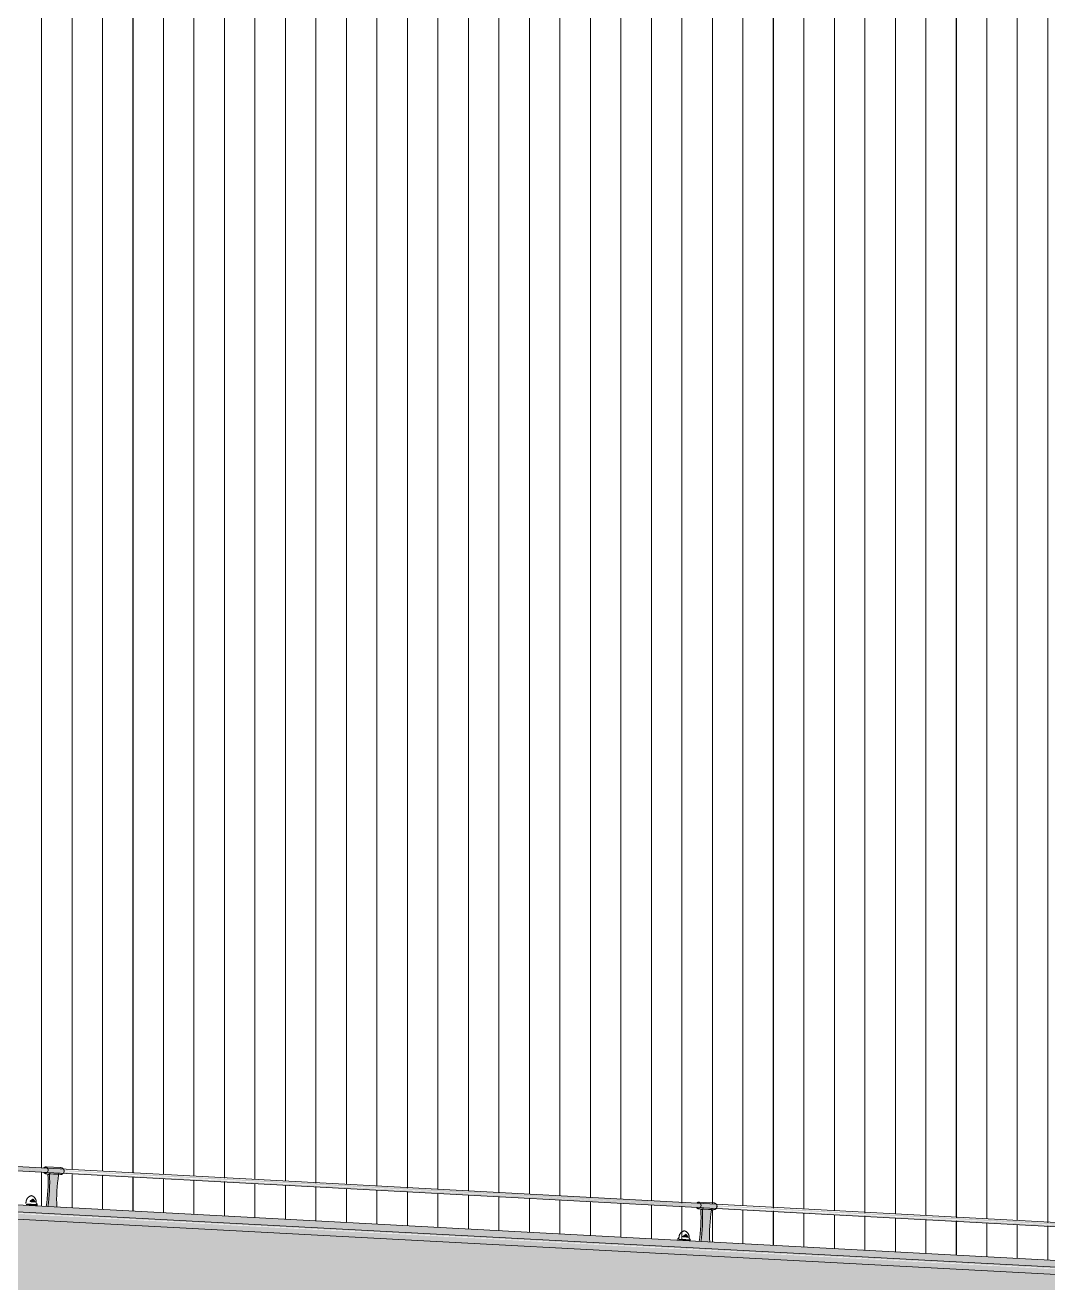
# Model space of a CAD drawing. Header units: millimetres. Extents: x -4612930 to -4329258, y -1064 to 30311.
# Drawn here: x -4528372 to -4526431, y 10898 to 13286 of the extents above; entities that cross this region are included whole.
import ezdxf

# ---------------------------------------------------------------- set-up
doc = ezdxf.new("R2010")
doc.units = ezdxf.units.MM
for name, color, linetype, lineweight in [('A-GENM', 13, 'Continuous', 5), ('A-WALL', 113, 'Continuous', 5), ('A-WALL-PATT', 111, 'Continuous', 5), ('Q-SPCQ', 91, 'Continuous', 5)]:
    doc.layers.add(name, color=color, linetype=linetype, lineweight=lineweight)

# ---------------------------------------------------------------- blocks, each defined once
blk = doc.blocks.new('Static Line_Sayfa_Metal Deck_Pan Mount - Up to 15 _ pitch - Max 2 Users-1848369-SOUTH WEST')
at = {"layer": 'Q-SPCQ'}
h = blk.add_hatch(color=256, dxfattribs=at)
h.paths.add_polyline_path([(-4517174.3, 10506.2), (-4517172.9, 10509.5), (-4517173, 10510.1), (-4518385, 10573.4), (-4518385.1, 10571.5), (-4517178.7, 10506.4)])
h.paths.add_polyline_path([(-4518413.7, 10573), (-4518412.2, 10575.9), (-4518412.3, 10577), (-4519624.4, 10640.2), (-4519624.4, 10638.3), (-4518418, 10573.3)])
h.paths.add_polyline_path([(-4519653, 10639.9), (-4519651.6, 10642.8), (-4519651.7, 10643.8), (-4520863.7, 10706.9), (-4520863.8, 10705.2), (-4519657.3, 10640.1)])
h.paths.add_polyline_path([(-4520892.3, 10706.7), (-4520890.9, 10709.6), (-4520891, 10710.6), (-4522103.1, 10773.7), (-4522103.1, 10772), (-4520896.7, 10706.9)])
h.paths.add_polyline_path([(-4522131.7, 10773.5), (-4522130.2, 10776.4), (-4522130.4, 10777.5), (-4523342.4, 10840.8), (-4523342.5, 10838.8), (-4522136, 10773.8)])
h.paths.add_polyline_path([(-4523371, 10840.4), (-4523369.6, 10843.3), (-4523369.7, 10844.3), (-4524581.7, 10907.7), (-4524581.8, 10905.7), (-4523375.4, 10840.6)])
h.paths.add_polyline_path([(-4524610.3, 10907.2), (-4524608.9, 10910.6), (-4524609, 10911.1), (-4525821.1, 10974.5), (-4525821.1, 10972.5), (-4524614.1, 10907.4)])
h.paths.add_polyline_path([(-4525849.7, 10974), (-4525848.2, 10977.3), (-4525848.4, 10978), (-4527060.4, 11041.3), (-4527060.5, 11039.3), (-4525854, 10974.3)])
h.paths.add_polyline_path([(-4527089, 11040.9), (-4527087.6, 11044.1), (-4527088.2, 11044.8), (-4528299.7, 11108.2), (-4528299.8, 11106.2), (-4527093.4, 11041.1)])
h.paths.add_polyline_path([(-4528328.4, 11107.7), (-4528326.9, 11110.8), (-4528327, 11111.7), (-4529539.1, 11175), (-4529539.1, 11173), (-4528332.7, 11107.9)])
h.paths.add_polyline_path([(-4529567.7, 11174.5), (-4529566.3, 11177.5), (-4529566.4, 11178.5), (-4530778.4, 11241.9), (-4530778.2, 11239.8), (-4529572, 11174.8)])
h = blk.add_hatch(color=256, dxfattribs=at)
h.paths.add_polyline_path([(-4517172.8, 10510.1), (-4517173.9, 10514.2), (-4518384.8, 10577.5), (-4518384.8, 10575.5), (-4517173, 10510.1)])
h.paths.add_polyline_path([(-4518412.2, 10576.9), (-4518413.2, 10581), (-4519624.2, 10644.3), (-4519624.1, 10642.3), (-4518412.3, 10577)])
h.paths.add_polyline_path([(-4519651.5, 10643.8), (-4519652.6, 10647.8), (-4520863.5, 10711.1), (-4520863.4, 10709.1), (-4519651.7, 10643.8)])
h.paths.add_polyline_path([(-4520890.8, 10710.6), (-4520891.9, 10714.7), (-4522102.8, 10778), (-4522102.8, 10776), (-4520891, 10710.6)])
h.paths.add_polyline_path([(-4522130.2, 10777.5), (-4522131.2, 10781.5), (-4523342.2, 10844.8), (-4523342.1, 10842.8), (-4522130.4, 10777.5)])
h.paths.add_polyline_path([(-4523369.5, 10844.3), (-4523370.6, 10848.4), (-4524581.5, 10911.7), (-4524581.5, 10909.7), (-4523369.7, 10844.3)])
h.paths.add_polyline_path([(-4524608.9, 10911.1), (-4524609.9, 10915.2), (-4525820.9, 10978.5), (-4525820.8, 10976.5), (-4524609, 10911.1)])
h.paths.add_polyline_path([(-4525848.2, 10978), (-4525849.2, 10982), (-4527060.2, 11045.1), (-4527060.1, 11043.3), (-4525848.4, 10978)])
h.paths.add_polyline_path([(-4527087.5, 11044.8), (-4527088.6, 11048.9), (-4528299.5, 11112), (-4528299.5, 11110.2), (-4527087.7, 11044.8)])
h.paths.add_polyline_path([(-4528326.9, 11111.6), (-4528327.9, 11115.7), (-4529538.9, 11178.9), (-4529538.8, 11177), (-4528327, 11111.7)])
h.paths.add_polyline_path([(-4529566.2, 11178.5), (-4529567.3, 11182.5), (-4530778.2, 11245.7), (-4530778.1, 11243.8), (-4529566.4, 11178.5)])
h = blk.add_hatch(color=256, dxfattribs=at)
h.paths.add_polyline_path([(-4528330.5, 11106.6), (-4528332.7, 11107.9), (-4528332.7, 11106.7)])
h.paths.add_polyline_path([(-4528327.9, 11115.7), (-4528333.5, 11117.2), (-4528332, 11115.9)])
for points in [[(-4528305.5, 11104), (-4528299.7, 11109.3), (-4528301.7, 11114.9), (-4528304.8, 11117), (-4528332, 11118.4), (-4528326.8, 11112.5), (-4528328.4, 11107.7), (-4528329.4, 11105.3), (-4528307.8, 11104.1)], [(-4528329.4, 11042.9), (-4528326.2, 11077.7), (-4528327, 11104.1), (-4528329.2, 11104), (-4528329.6, 11068.6), (-4528329.6, 11042.9)], [(-4528312.5, 11042), (-4528311, 11088.2), (-4528309, 11104.3), (-4528326.2, 11104.3), (-4528327.6, 11057.2), (-4528329.3, 11042.9), (-4528326.9, 11042.8)], [(-4528309, 11104.3), (-4528311, 11105.5), (-4528311, 11104.4)], [(-4528351.5, 11050.9), (-4528355.2, 11056.6), (-4528357.7, 11058.3), (-4528362.8, 11054.9), (-4528364.1, 11053.4), (-4528362.9, 11051.5), (-4528352.6, 11051)], [(-4528349.9, 11044), (-4528350.1, 11047.7), (-4528371, 11048.8), (-4528371, 11045.2), (-4528350.1, 11044)], [(-4527066.1, 11037.1), (-4527060.3, 11042.6), (-4527062.3, 11048.1), (-4527065.4, 11050.1), (-4527092.7, 11051.6), (-4527087.5, 11045.6), (-4527089, 11040.9), (-4527090.3, 11038.4), (-4527068.4, 11037.3)], [(-4527090, 10976.8), (-4527086.9, 11010.9), (-4527088.2, 11037.3), (-4527089.8, 11037.1), (-4527090.3, 11001.8), (-4527090.3, 10976.8)], [(-4527073.1, 10975.9), (-4527071.7, 11021.3), (-4527069.7, 11037.5), (-4527086.8, 11037.5), (-4527088.2, 10990.3), (-4527088.2, 10976.7), (-4527086.9, 10976.6)], [(-4527069.7, 11037.5), (-4527071.7, 11038.7), (-4527071.7, 11037.6)], [(-4527112.2, 10984.1), (-4527115.9, 10989.8), (-4527118.4, 10991.5), (-4527123.4, 10988.1), (-4527125.8, 10986), (-4527123.6, 10984.7), (-4527113.3, 10984.1)], [(-4527110.5, 10977.9), (-4527110.7, 10980.8), (-4527131.7, 10981.9), (-4527131.7, 10979), (-4527110.7, 10977.9)]]:
    blk.add_hatch(color=256, dxfattribs=at).paths.add_polyline_path(points)
h = blk.add_hatch(color=256, dxfattribs=at)
h.paths.add_polyline_path([(-4527091.1, 11039.8), (-4527093.4, 11041.1), (-4527093.4, 11039.9)])
h.paths.add_polyline_path([(-4527088.6, 11048.9), (-4527094.2, 11050.4), (-4527092.7, 11049.1)])
for p, q in [((-4517164.3, 10513.6), (-4530797.4, 11248.9)), ((-4530797.8, 11240.9), (-4517164.7, 10505.7)), ((-4528332.7, 11105.4), (-4528305.5, 11104)), ((-4528304.8, 11117), (-4528332, 11118.4)), ((-4528329.1, 11105.4), (-4528329.2, 11104.2)), ((-4528329.2, 11104.2), (-4528326.3, 11104.1)), ((-4528326.3, 11104.1), (-4528326.2, 11105.3)), ((-4528326.2, 11105.3), (-4528324.9, 11107.3)), ((-4528309, 11104.3), (-4528326.2, 11105.3)), ((-4528309, 11104.3), (-4528309.1, 11103.2)), ((-4528307.8, 11106.3), (-4528309, 11104.3)), ((-4528371.2, 11050.2), (-4528372.4, 11049.6)), ((-4528370.7, 11051.9), (-4528370.7, 11050.9)), ((-4528351.4, 11049.9), (-4528351.3, 11050.9)), ((-4528349.8, 11048.4), (-4528351, 11049.1)), ((-4528349.6, 11044), (-4528349.4, 11047.6)), ((-4527093.4, 11038.6), (-4527066.1, 11037.1)), ((-4527065.4, 11050.1), (-4527092.7, 11051.6)), ((-4527089.8, 11038.6), (-4527089.8, 11037.4)), ((-4527089.8, 11037.4), (-4527086.9, 11037.3)), ((-4527086.9, 11038.4), (-4527085.6, 11040.4)), ((-4527086.9, 11037.3), (-4527086.9, 11038.4)), ((-4527069.7, 11037.5), (-4527086.9, 11038.4)), ((-4527068.4, 11039.5), (-4527069.7, 11037.5)), ((-4527069.7, 11037.5), (-4527069.7, 11036.3)), ((-4527131.3, 10985.1), (-4527131.4, 10984.1)), ((-4527112, 10983), (-4527112, 10984.1)), ((-4527133.6, 10982), (-4527133.7, 10979.1)), ((-4527131.8, 10983.4), (-4527133.1, 10982.7)), ((-4527110.5, 10981.5), (-4527111.6, 10982.3)), ((-4527110.2, 10977.9), (-4527110.1, 10980.8))]:
    blk.add_line(p, q, dxfattribs=at)
at = {"layer": 'Q-SPCQ', "flags": 128}
for points in [[(-4528337.3, 11107.7), (-4528337.1, 11107.5), (-4528336.9, 11107.3), (-4528336.8, 11107.1), (-4528336.5, 11106.9), (-4528336.3, 11106.8), (-4528336.1, 11106.6), (-4528335.9, 11106.5), (-4528335.7, 11106.3), (-4528335.4, 11106.2), (-4528335.2, 11106.1), (-4528334.9, 11106), (-4528334.7, 11105.9), (-4528334.4, 11105.8), (-4528334.2, 11105.7), (-4528333.9, 11105.6), (-4528333.7, 11105.6), (-4528333.4, 11105.5), (-4528333.1, 11105.5), (-4528332.8, 11105.5), (-4528332.7, 11105.4)], [(-4528332, 11118.4), (-4528332.3, 11118.4), (-4528332.6, 11118.4), (-4528332.8, 11118.4), (-4528333.1, 11118.4), (-4528333.4, 11118.4), (-4528333.6, 11118.3), (-4528333.9, 11118.3), (-4528334.2, 11118.2), (-4528334.4, 11118.1), (-4528334.7, 11118), (-4528334.9, 11117.9), (-4528335.2, 11117.8), (-4528335.4, 11117.7), (-4528335.7, 11117.6), (-4528335.9, 11117.4), (-4528336.1, 11117.3), (-4528336.3, 11117.1), (-4528336.5, 11117), (-4528336.7, 11116.8), (-4528336.9, 11116.6)], [(-4528305.5, 11104), (-4528305.2, 11104), (-4528304.9, 11104), (-4528304.6, 11104), (-4528304.4, 11104), (-4528304.1, 11104), (-4528303.8, 11104.1), (-4528303.6, 11104.1), (-4528303.3, 11104.2), (-4528303, 11104.3), (-4528302.8, 11104.4), (-4528302.5, 11104.5), (-4528302.3, 11104.6), (-4528302.1, 11104.7), (-4528301.8, 11104.8), (-4528301.6, 11105), (-4528301.4, 11105.1), (-4528301.2, 11105.3), (-4528301, 11105.4), (-4528300.7, 11105.6), (-4528300.6, 11105.8), (-4528300.4, 11106), (-4528300.2, 11106.1), (-4528300, 11106.3), (-4528299.9, 11106.5), (-4528299.7, 11106.8), (-4528299.6, 11107), (-4528299.4, 11107.2), (-4528299.3, 11107.4), (-4528299.2, 11107.6), (-4528299.1, 11107.9), (-4528299, 11108.1), (-4528298.9, 11108.3), (-4528298.8, 11108.6), (-4528298.8, 11108.8), (-4528298.7, 11109.1), (-4528298.6, 11109.3), (-4528298.6, 11109.6), (-4528298.6, 11109.8), (-4528298.6, 11110.1), (-4528298.5, 11110.3), (-4528298.5, 11110.6), (-4528298.5, 11110.8), (-4528298.6, 11111.1), (-4528298.6, 11111.3), (-4528298.6, 11111.6), (-4528298.7, 11111.8), (-4528298.7, 11112), (-4528298.8, 11112.3), (-4528298.9, 11112.5), (-4528299, 11112.8), (-4528299.1, 11113), (-4528299.2, 11113.2), (-4528299.3, 11113.5), (-4528299.4, 11113.7), (-4528299.5, 11113.9), (-4528299.7, 11114.1), (-4528299.8, 11114.3), (-4528300, 11114.5), (-4528300.2, 11114.7), (-4528300.3, 11114.9), (-4528300.5, 11115.1), (-4528300.7, 11115.3), (-4528300.9, 11115.5), (-4528301.1, 11115.6), (-4528301.4, 11115.8), (-4528301.6, 11115.9), (-4528301.8, 11116.1), (-4528302, 11116.2), (-4528302.3, 11116.3), (-4528302.5, 11116.4), (-4528302.8, 11116.5), (-4528303, 11116.6), (-4528303.3, 11116.7), (-4528303.6, 11116.8), (-4528303.8, 11116.8), (-4528304.1, 11116.9), (-4528304.4, 11116.9), (-4528304.6, 11116.9), (-4528304.8, 11117)], [(-4528370.7, 11051.9), (-4528370.6, 11052.4), (-4528370.6, 11052.9), (-4528370.5, 11053.4), (-4528370.4, 11053.9), (-4528370.3, 11054.4), (-4528370.2, 11054.9), (-4528370, 11055.4), (-4528369.8, 11055.9), (-4528369.6, 11056.4), (-4528369.4, 11056.8), (-4528369.2, 11057.3), (-4528368.9, 11057.7), (-4528368.7, 11058.2), (-4528368.4, 11058.6), (-4528368.1, 11059), (-4528367.7, 11059.4), (-4528367.4, 11059.8), (-4528367.1, 11060.2), (-4528366.7, 11060.5), (-4528366.3, 11060.9), (-4528365.9, 11061.2), (-4528365.5, 11061.5), (-4528365.1, 11061.8), (-4528364.7, 11062.1), (-4528364.2, 11062.4), (-4528363.8, 11062.6), (-4528363.3, 11062.8), (-4528362.9, 11063), (-4528362.4, 11063.2), (-4528361.9, 11063.4), (-4528361.4, 11063.5), (-4528360.9, 11063.7), (-4528360.4, 11063.8), (-4528360.3, 11063.8)], [(-4528360.3, 11063.8), (-4528359.9, 11063.6), (-4528359.4, 11063.5), (-4528358.9, 11063.3), (-4528358.4, 11063.1), (-4528358, 11062.8), (-4528357.5, 11062.6), (-4528357.1, 11062.3), (-4528356.7, 11062), (-4528356.3, 11061.7), (-4528355.9, 11061.4), (-4528355.5, 11061), (-4528355.1, 11060.7), (-4528354.8, 11060.3), (-4528354.4, 11060), (-4528354.1, 11059.6), (-4528353.8, 11059.2), (-4528353.5, 11058.7), (-4528353.2, 11058.3), (-4528352.9, 11057.9), (-4528352.7, 11057.4), (-4528352.5, 11057), (-4528352.3, 11056.5), (-4528352.1, 11056), (-4528351.9, 11055.5), (-4528351.8, 11055), (-4528351.6, 11054.5), (-4528351.5, 11054), (-4528351.4, 11053.5), (-4528351.4, 11053), (-4528351.3, 11052.5), (-4528351.3, 11052), (-4528351.3, 11051.5), (-4528351.3, 11051), (-4528351.3, 11050.9)], [(-4528371.2, 11050.2), (-4528371.2, 11050.2), (-4528371.1, 11050.2), (-4528371.1, 11050.2), (-4528371.1, 11050.3), (-4528371, 11050.3), (-4528371, 11050.3), (-4528371, 11050.3), (-4528371, 11050.4), (-4528370.9, 11050.4), (-4528370.9, 11050.4), (-4528370.9, 11050.4), (-4528370.9, 11050.5), (-4528370.9, 11050.5), (-4528370.8, 11050.5), (-4528370.8, 11050.5), (-4528370.8, 11050.6), (-4528370.8, 11050.6), (-4528370.8, 11050.6), (-4528370.8, 11050.7), (-4528370.8, 11050.7), (-4528370.8, 11050.7), (-4528370.7, 11050.8), (-4528370.7, 11050.8), (-4528370.7, 11050.8), (-4528370.7, 11050.9), (-4528370.7, 11050.9)], [(-4528351.4, 11049.9), (-4528351.4, 11049.8), (-4528351.4, 11049.8), (-4528351.4, 11049.8), (-4528351.4, 11049.7), (-4528351.3, 11049.7), (-4528351.3, 11049.7), (-4528351.3, 11049.6), (-4528351.3, 11049.6), (-4528351.3, 11049.6), (-4528351.3, 11049.6), (-4528351.3, 11049.5), (-4528351.3, 11049.5), (-4528351.3, 11049.5), (-4528351.3, 11049.4), (-4528351.2, 11049.4), (-4528351.2, 11049.4), (-4528351.2, 11049.3), (-4528351.2, 11049.3), (-4528351.2, 11049.3), (-4528351.1, 11049.3), (-4528351.1, 11049.2), (-4528351.1, 11049.2), (-4528351.1, 11049.2), (-4528351, 11049.2), (-4528351, 11049.2), (-4528351, 11049.1)], [(-4528349.8, 11048.4), (-4528349.8, 11048.4), (-4528349.7, 11048.3), (-4528349.7, 11048.3), (-4528349.7, 11048.3), (-4528349.7, 11048.3), (-4528349.6, 11048.2), (-4528349.6, 11048.2), (-4528349.6, 11048.2), (-4528349.6, 11048.2), (-4528349.6, 11048.1), (-4528349.5, 11048.1), (-4528349.5, 11048.1), (-4528349.5, 11048.1), (-4528349.5, 11048), (-4528349.5, 11048), (-4528349.5, 11048), (-4528349.5, 11047.9), (-4528349.5, 11047.9), (-4528349.4, 11047.9), (-4528349.4, 11047.8), (-4528349.4, 11047.8), (-4528349.4, 11047.8), (-4528349.4, 11047.7), (-4528349.4, 11047.7), (-4528349.4, 11047.7), (-4528349.4, 11047.6)], [(-4527098, 11040.8), (-4527097.8, 11040.6), (-4527097.6, 11040.4), (-4527097.4, 11040.3), (-4527097.2, 11040.1), (-4527097, 11039.9), (-4527096.8, 11039.8), (-4527096.6, 11039.6), (-4527096.3, 11039.5), (-4527096.1, 11039.4), (-4527095.9, 11039.2), (-4527095.6, 11039.1), (-4527095.4, 11039), (-4527095.1, 11038.9), (-4527094.8, 11038.9), (-4527094.6, 11038.8), (-4527094.3, 11038.7), (-4527094, 11038.7), (-4527093.8, 11038.6), (-4527093.5, 11038.6), (-4527093.4, 11038.6)], [(-4527092.7, 11051.6), (-4527093, 11051.6), (-4527093.2, 11051.6), (-4527093.5, 11051.6), (-4527093.8, 11051.6), (-4527094, 11051.5), (-4527094.3, 11051.5), (-4527094.6, 11051.4), (-4527094.8, 11051.3), (-4527095.1, 11051.3), (-4527095.3, 11051.2), (-4527095.6, 11051.1), (-4527095.8, 11051), (-4527096.1, 11050.9), (-4527096.3, 11050.7), (-4527096.5, 11050.6), (-4527096.8, 11050.4), (-4527097, 11050.3), (-4527097.2, 11050.1), (-4527097.4, 11050), (-4527097.6, 11049.8)], [(-4527066.1, 11037.1), (-4527065.9, 11037.1), (-4527065.6, 11037.1), (-4527065.3, 11037.1), (-4527065, 11037.2), (-4527064.8, 11037.2), (-4527064.5, 11037.3), (-4527064.2, 11037.3), (-4527064, 11037.4), (-4527063.7, 11037.5), (-4527063.5, 11037.5), (-4527063.2, 11037.6), (-4527063, 11037.8), (-4527062.7, 11037.9), (-4527062.5, 11038), (-4527062.3, 11038.1), (-4527062, 11038.3), (-4527061.8, 11038.4), (-4527061.6, 11038.6), (-4527061.4, 11038.8), (-4527061.2, 11038.9), (-4527061, 11039.1), (-4527060.9, 11039.3), (-4527060.7, 11039.5), (-4527060.5, 11039.7), (-4527060.4, 11039.9), (-4527060.2, 11040.1), (-4527060.1, 11040.3), (-4527060, 11040.6), (-4527059.9, 11040.8), (-4527059.7, 11041), (-4527059.7, 11041.3), (-4527059.6, 11041.5), (-4527059.5, 11041.7), (-4527059.4, 11042), (-4527059.4, 11042.2), (-4527059.3, 11042.5), (-4527059.3, 11042.7), (-4527059.2, 11043), (-4527059.2, 11043.2), (-4527059.2, 11043.5), (-4527059.2, 11043.7), (-4527059.2, 11044), (-4527059.2, 11044.2), (-4527059.3, 11044.5), (-4527059.3, 11044.7), (-4527059.3, 11045), (-4527059.4, 11045.2), (-4527059.5, 11045.5), (-4527059.5, 11045.7), (-4527059.6, 11045.9), (-4527059.7, 11046.2), (-4527059.8, 11046.4), (-4527060, 11046.6), (-4527060.1, 11046.9), (-4527060.2, 11047.1), (-4527060.4, 11047.3), (-4527060.5, 11047.5), (-4527060.7, 11047.7), (-4527060.8, 11047.9), (-4527061, 11048.1), (-4527061.2, 11048.3), (-4527061.4, 11048.5), (-4527061.6, 11048.6), (-4527061.8, 11048.8), (-4527062, 11049), (-4527062.2, 11049.1), (-4527062.5, 11049.2), (-4527062.7, 11049.4), (-4527062.9, 11049.5), (-4527063.2, 11049.6), (-4527063.4, 11049.7), (-4527063.7, 11049.8), (-4527064, 11049.9), (-4527064.2, 11049.9), (-4527064.5, 11050), (-4527064.8, 11050), (-4527065, 11050.1), (-4527065.3, 11050.1), (-4527065.4, 11050.1)], [(-4527131.8, 10983.4), (-4527131.8, 10983.4), (-4527131.8, 10983.4), (-4527131.8, 10983.4), (-4527131.7, 10983.4), (-4527131.7, 10983.4), (-4527131.7, 10983.5), (-4527131.7, 10983.5), (-4527131.6, 10983.5), (-4527131.6, 10983.5), (-4527131.6, 10983.6), (-4527131.6, 10983.6), (-4527131.5, 10983.6), (-4527131.5, 10983.6), (-4527131.5, 10983.7), (-4527131.5, 10983.7), (-4527131.5, 10983.7), (-4527131.5, 10983.8), (-4527131.5, 10983.8), (-4527131.4, 10983.8), (-4527131.4, 10983.9), (-4527131.4, 10983.9), (-4527131.4, 10983.9), (-4527131.4, 10983.9), (-4527131.4, 10984), (-4527131.4, 10984), (-4527131.4, 10984)], [(-4527131.3, 10985.1), (-4527131.3, 10985.6), (-4527131.2, 10986.1), (-4527131.2, 10986.6), (-4527131.1, 10987.1), (-4527131, 10987.6), (-4527130.8, 10988.1), (-4527130.7, 10988.6), (-4527130.5, 10989.1), (-4527130.3, 10989.5), (-4527130.1, 10990), (-4527129.8, 10990.5), (-4527129.6, 10990.9), (-4527129.3, 10991.3), (-4527129, 10991.8), (-4527128.7, 10992.2), (-4527128.4, 10992.6), (-4527128.1, 10993), (-4527127.7, 10993.3), (-4527127.4, 10993.7), (-4527127, 10994), (-4527126.6, 10994.4), (-4527126.2, 10994.7), (-4527125.8, 10995), (-4527125.3, 10995.3), (-4527124.9, 10995.5), (-4527124.5, 10995.8), (-4527124, 10996), (-4527123.5, 10996.2), (-4527123.1, 10996.4), (-4527122.6, 10996.6), (-4527122.1, 10996.7), (-4527121.6, 10996.8), (-4527121.1, 10997), (-4527121, 10997)], [(-4527121, 10997), (-4527120.5, 10996.8), (-4527120, 10996.6), (-4527119.6, 10996.4), (-4527119.1, 10996.2), (-4527118.6, 10996), (-4527118.2, 10995.7), (-4527117.8, 10995.5), (-4527117.3, 10995.2), (-4527116.9, 10994.9), (-4527116.5, 10994.5), (-4527116.1, 10994.2), (-4527115.8, 10993.9), (-4527115.4, 10993.5), (-4527115.1, 10993.1), (-4527114.7, 10992.7), (-4527114.4, 10992.3), (-4527114.1, 10991.9), (-4527113.9, 10991.5), (-4527113.6, 10991), (-4527113.4, 10990.6), (-4527113.1, 10990.1), (-4527112.9, 10989.6), (-4527112.7, 10989.2), (-4527112.6, 10988.7), (-4527112.4, 10988.2), (-4527112.3, 10987.7), (-4527112.2, 10987.2), (-4527112.1, 10986.7), (-4527112, 10986.2), (-4527112, 10985.7), (-4527112, 10985.2), (-4527111.9, 10984.7), (-4527112, 10984.1), (-4527112, 10984.1)], [(-4527133.6, 10982), (-4527133.6, 10982.1), (-4527133.5, 10982.1), (-4527133.5, 10982.1), (-4527133.5, 10982.2), (-4527133.5, 10982.2), (-4527133.5, 10982.2), (-4527133.5, 10982.3), (-4527133.5, 10982.3), (-4527133.5, 10982.3), (-4527133.5, 10982.3), (-4527133.5, 10982.4), (-4527133.4, 10982.4), (-4527133.4, 10982.4), (-4527133.4, 10982.5), (-4527133.4, 10982.5), (-4527133.4, 10982.5), (-4527133.3, 10982.5), (-4527133.3, 10982.6), (-4527133.3, 10982.6), (-4527133.3, 10982.6), (-4527133.2, 10982.6), (-4527133.2, 10982.6), (-4527133.2, 10982.7), (-4527133.2, 10982.7), (-4527133.1, 10982.7), (-4527133.1, 10982.7)], [(-4527112, 10983), (-4527112, 10983), (-4527112, 10983), (-4527112, 10982.9), (-4527112, 10982.9), (-4527112, 10982.9), (-4527112, 10982.8), (-4527112, 10982.8), (-4527112, 10982.8), (-4527112, 10982.7), (-4527112, 10982.7), (-4527112, 10982.7), (-4527111.9, 10982.7), (-4527111.9, 10982.6), (-4527111.9, 10982.6), (-4527111.9, 10982.6), (-4527111.9, 10982.5), (-4527111.9, 10982.5), (-4527111.8, 10982.5), (-4527111.8, 10982.5), (-4527111.8, 10982.4), (-4527111.8, 10982.4), (-4527111.8, 10982.4), (-4527111.7, 10982.4), (-4527111.7, 10982.3), (-4527111.7, 10982.3), (-4527111.7, 10982.3)], [(-4527110.5, 10981.5), (-4527110.4, 10981.5), (-4527110.4, 10981.5), (-4527110.4, 10981.5), (-4527110.4, 10981.5), (-4527110.3, 10981.4), (-4527110.3, 10981.4), (-4527110.3, 10981.4), (-4527110.3, 10981.4), (-4527110.2, 10981.3), (-4527110.2, 10981.3), (-4527110.2, 10981.3), (-4527110.2, 10981.2), (-4527110.2, 10981.2), (-4527110.2, 10981.2), (-4527110.1, 10981.2), (-4527110.1, 10981.1), (-4527110.1, 10981.1), (-4527110.1, 10981.1), (-4527110.1, 10981), (-4527110.1, 10981), (-4527110.1, 10981), (-4527110.1, 10980.9), (-4527110.1, 10980.9), (-4527110.1, 10980.9), (-4527110.1, 10980.8), (-4527110.1, 10980.8)]]:
    blk.add_lwpolyline(points, dxfattribs=at)
at = {"layer": 'Q-SPCQ'}
for centre, major_axis, ratio, start_param, end_param in [((-4528333.8, 11112), (0.28, 5.21), 0.976595, 0.001555, 0.748484), ((-4528333.8, 11112), (0.28, 5.21), 0.976595, 2.567282, 3.143148), ((-4528333.8, 11112), (0.28, 5.21), 0.976595, 3.143148, 4.190345), ((-4528333.8, 11112), (0.28, 5.21), 0.976595, 5.237543, 6.28474), ((-4528344.3, 11074), (3.7, 69.9), 0.215086, 4.264859, 5.170829), ((-4528341.4, 11073.9), (3.7, 69.9), 0.215086, 4.264812, 5.170829), ((-4528333.8, 11112), (0.28, 5.21), 0.976595, 4.312322, 5.114907), ((-4528297.2, 11071.5), (3.7, 69.9), 0.215086, 1.111671, 2.017546), ((-4528303.7, 11110.4), (0.28, 5.21), 0.976595, 4.312322, 5.114907), ((-4527094.4, 11045.2), (0.28, 5.21), 0.976595, 2.552634, 3.143148), ((-4527094.4, 11045.2), (0.28, 5.21), 0.976595, 0.001555, 0.586605), ((-4527094.4, 11045.2), (0.28, 5.21), 0.976595, 3.143148, 4.190345), ((-4527094.4, 11045.2), (0.28, 5.21), 0.976595, 5.237543, 6.28474), ((-4527105, 11007.2), (3.7, 69.9), 0.215086, 4.275216, 5.170829), ((-4527102, 11007), (3.7, 69.9), 0.215086, 4.275169, 5.170829), ((-4527094.4, 11045.2), (0.28, 5.21), 0.976595, 4.312322, 5.114907), ((-4527057.9, 11004.6), (3.7, 69.9), 0.215086, 1.111671, 2.00719), ((-4527064.4, 11043.6), (0.28, 5.21), 0.976595, 4.312322, 5.114907)]:
    blk.add_ellipse(centre, major_axis=major_axis, ratio=ratio, start_param=start_param, end_param=end_param, dxfattribs=at)
blk = doc.blocks.new('GT01 - GT01-2642391-SOUTH WEST')
at = {"layer": 'A-GENM'}
for points in [[(-4499486.7, 9490.4), (-4499488.2, 9503.4), (-4531173.5, 11194.8), (-4531174.6, 10998.7), (-4531009.9, 11000.9), (-4530823.7, 11155.5), (-4530827.1, 11160.4), (-4530829, 11158.9), (-4530847.7, 11164.5), (-4499488.2, 9490.5)], [(-4499141.7, 9469.5), (-4499160.8, 9473), (-4530847.7, 11164.5), (-4530828.6, 11160.9), (-4499328.9, 9479.5)], [(-4499139.3, 9457.9), (-4499136.8, 9462), (-4499138.9, 9468.1), (-4499141.7, 9469.5), (-4530825.8, 11159.5), (-4530823.7, 11155.1), (-4530822.4, 11149.1), (-4499141.7, 9458)], [(-4499321.8, 9307.9), (-4499139.3, 9457.9), (-4530826.2, 11149.3), (-4531008.7, 10999.3), (-4499481.8, 9316.4)]]:
    blk.add_hatch(color=256, dxfattribs=at).paths.add_polyline_path(points)
for p, q in [((-4499486.6, 9503.3), (-4531173.5, 11194.8)), ((-4499160.8, 9473), (-4530847.7, 11164.5)), ((-4499139.3, 9457.9), (-4530826.2, 11149.3))]:
    blk.add_line(p, q, dxfattribs=at)

msp = doc.modelspace()

# ---------------------------------------------------------------- hatches: boundary and pattern name
at = {"layer": 'A-WALL-PATT'}
h = msp.add_hatch(dxfattribs=at)
h.set_pattern_fill('FP_89', color=256, style=0, pattern_type=2)
h.set_pattern_definition([(90, (-4528515.037, 5200), (-57.825, 4e-15), [])])
h.paths.add_polyline_path([(-4528341.4, 11043.6), (-4528341.4, 11108.4), (-4528515, 11117.8), (-4528515, 11052.8), (-4528371.2, 11045.2), (-4528371, 11048.8), (-4528349.7, 11047.6), (-4528349.7, 11044)])
h.paths.add_polyline_path([(-4528351.5, 11050.9), (-4528363.7, 11053.5), (-4528354.8, 11056.4), (-4528352.4, 11053.9)])
h.paths.add_polyline_path([(-4528341.4, 11116.4), (-4528341.4, 15651.2), (-4528515, 15651.2), (-4528515, 11125.8), (-4528469, 11123.3)])
h.paths.add_polyline_path([(-4528469, 15806.6), (-4528341.4, 15806.6), (-4528341.4, 15900), (-4528515, 15900), (-4528515, 15806.6)])
h = msp.add_hatch(dxfattribs=at)
h.set_pattern_fill('FP_88', color=256, style=0, pattern_type=2)
h.set_pattern_definition([(90, (-4528341.387, 5200), (-57.825, 4e-15), [])])
h.paths.add_polyline_path([(-4528167.7, 11034.3), (-4528167.7, 11099), (-4528304, 11104.7), (-4528309.3, 11102), (-4528312.7, 11056.4), (-4528311, 11042), (-4528238.9, 11038.1)])
h.paths.add_polyline_path([(-4528332.3, 11043.1), (-4528329.2, 11075), (-4528326.2, 11101.6), (-4528327.8, 11105.2), (-4528334, 11106.8), (-4528338.3, 11108.2), (-4528341.4, 11106.8), (-4528341.4, 11043.6), (-4528332.4, 11043.1)])
h.paths.add_polyline_path([(-4528167.7, 11107.1), (-4528167.7, 15651.2), (-4528341.4, 15651.2), (-4528341.4, 11116.4), (-4528330.2, 11117.2), (-4528332, 11118.4), (-4528301.7, 11114.9), (-4528296.3, 11114), (-4528238.9, 11110.9)])
h.paths.add_polyline_path([(-4528167.7, 15806.6), (-4528167.7, 15900), (-4528341.4, 15900), (-4528341.4, 15806.6)])
h = msp.add_hatch(dxfattribs=at)
h.set_pattern_fill('FP_87', color=256, style=0, pattern_type=2)
h.set_pattern_definition([(90, (-4528167.74, 5200), (-57.825, 4e-15), [])])
h.paths.add_polyline_path([(-4527994.1, 11025), (-4527994.1, 11089.7), (-4528167.7, 11099), (-4528167.7, 11034.3), (-4528008.8, 11025.8)])
h.paths.add_polyline_path([(-4527994.1, 11097.7), (-4527994.1, 15651.2), (-4528167.7, 15651.2), (-4528167.7, 11107.1), (-4528008.8, 11098.5)])
h.paths.add_polyline_path([(-4528008.8, 15806.6), (-4527994.1, 15806.6), (-4527994.1, 15900), (-4528167.7, 15900), (-4528167.7, 15806.6)])
h = msp.add_hatch(dxfattribs=at)
h.set_pattern_fill('FP_86', color=256, style=0, pattern_type=2)
h.set_pattern_definition([(90, (-4527994.09, 5200), (-57.825, 4e-15), [])])
h.paths.add_polyline_path([(-4527820.4, 11015.8), (-4527820.4, 11080.3), (-4527994.1, 11089.7), (-4527994.1, 11025)])
h.paths.add_polyline_path([(-4527820.4, 11088.3), (-4527820.4, 15651.2), (-4527994.1, 15651.2), (-4527994.1, 11097.7)])
h.paths.add_polyline_path([(-4527994.1, 15806.6), (-4527820.4, 15806.6), (-4527820.4, 15900), (-4527994.1, 15900), (-4527994.1, 15856.6)])
h = msp.add_hatch(dxfattribs=at)
h.set_pattern_fill('FP_85', color=256, style=0, pattern_type=2)
h.set_pattern_definition([(90, (-4527820.44, 5200), (-57.825, 4e-15), [])])
h.paths.add_polyline_path([(-4527646.8, 11006.5), (-4527646.8, 11071), (-4527820.4, 11080.3), (-4527820.4, 11015.8), (-4527774.9, 11013.3)])
h.paths.add_polyline_path([(-4527646.8, 11079), (-4527646.8, 15651.2), (-4527820.4, 15651.2), (-4527820.4, 11088.3), (-4527778.6, 11086.1)])
h.paths.add_polyline_path([(-4527820.4, 15806.6), (-4527646.8, 15806.6), (-4527646.8, 15900), (-4527820.4, 15900), (-4527820.4, 15856.6)])
h = msp.add_hatch(dxfattribs=at)
h.set_pattern_fill('FP_84', color=256, style=0, pattern_type=2)
h.set_pattern_definition([(90, (-4527646.79, 5200), (-57.825, 4e-15), [])])
h.paths.add_polyline_path([(-4527473.1, 10997.2), (-4527473.1, 11061.6), (-4527646.8, 11071), (-4527646.8, 11006.5), (-4527548.5, 11001.2)])
h.paths.add_polyline_path([(-4527473.1, 11069.6), (-4527473.1, 15651.2), (-4527646.8, 15651.2), (-4527646.8, 11079), (-4527548.5, 11073.7)])
h.paths.add_polyline_path([(-4527548.5, 15806.6), (-4527473.1, 15806.6), (-4527473.1, 15900), (-4527646.8, 15900), (-4527646.8, 15806.6)])
h = msp.add_hatch(dxfattribs=at)
h.set_pattern_fill('FP_83', color=256, style=0, pattern_type=2)
h.set_pattern_definition([(90, (-4527473.14, 5200), (-57.825, 4e-15), [])])
h.paths.add_polyline_path([(-4527299.5, 10988), (-4527299.5, 11052.2), (-4527473.1, 11061.6), (-4527473.1, 10997.2), (-4527318.3, 10989)])
h.paths.add_polyline_path([(-4527299.5, 11060.2), (-4527299.5, 15651.2), (-4527473.1, 15651.2), (-4527473.1, 11069.6), (-4527318.3, 11061.3)])
h.paths.add_polyline_path([(-4527473.1, 15806.6), (-4527299.5, 15806.6), (-4527299.5, 15900), (-4527473.1, 15900), (-4527473.1, 15830.2)])
h = msp.add_hatch(dxfattribs=at)
h.set_pattern_fill('FP_82', color=256, style=0, pattern_type=2)
h.set_pattern_definition([(90, (-4527299.49, 5200), (-57.825, 4e-15), [])])
h.paths.add_polyline_path([(-4527131.9, 10979), (-4527131.7, 10981.9), (-4527125.8, 10981.9), (-4527125.8, 10984.8), (-4527125.8, 10987.1), (-4527125.8, 11042.9), (-4527299.5, 11052.2), (-4527299.5, 10988), (-4527132.1, 10979)])
h.paths.add_polyline_path([(-4527125.8, 11050.9), (-4527127.6, 15651.2), (-4527299.5, 15651.2), (-4527299.5, 11060.2), (-4527197.2, 11054.7)])
h.paths.add_polyline_path([(-4527297.5, 15806.6), (-4527125.8, 15806.6), (-4527125.8, 15900), (-4527299.5, 15900), (-4527299.5, 15806.6)])
h = msp.add_hatch(dxfattribs=at)
h.set_pattern_fill('FP_81', color=256, style=0, pattern_type=2)
h.set_pattern_definition([(90, (-4527125.84, 5200), (-57.825, 4e-15), [])])
h.paths.add_polyline_path([(-4526952.2, 10969.4), (-4526952.2, 11033.5), (-4527064.6, 11037.9), (-4527069.7, 11037.1), (-4527073.4, 10989.5), (-4527071.7, 10975.8), (-4527007.3, 10972.4)])
h.paths.add_polyline_path([(-4527092.9, 10976.9), (-4527089.8, 11008.8), (-4527086.9, 11034.8), (-4527088.4, 11038.3), (-4527094.7, 11040), (-4527099, 11041.4), (-4527125.8, 11041.2), (-4527123.6, 10987.1), (-4527121.6, 10990.3), (-4527116.7, 10990.3), (-4527113, 10987.1), (-4527113.3, 10984.1), (-4527125.8, 10984.4), (-4527124.3, 10981.5), (-4527110.4, 10980.8), (-4527110.4, 10977.9), (-4527093.1, 10976.9)])
h.paths.add_polyline_path([(-4526952.2, 11041.5), (-4526952.2, 15651.2), (-4527125.8, 15651), (-4527125.8, 11050.9), (-4527090.9, 11050.4), (-4527088.2, 11051.3), (-4527062.3, 11048.1), (-4527060.1, 11047.3), (-4527046.4, 11046.6)])
h.paths.add_polyline_path([(-4527125.8, 15806.6), (-4526952.2, 15806.6), (-4526952.2, 15900), (-4527125.8, 15900), (-4527125.8, 15809.4)])
h = msp.add_hatch(dxfattribs=at)
h.set_pattern_fill('FP_80', color=256, style=0, pattern_type=2)
h.set_pattern_definition([(90, (-4526952.19, 5200), (-57.825, 4e-15), [])])
h.paths.add_polyline_path([(-4526778.5, 10960.2), (-4526778.5, 11024.1), (-4526952.2, 11033.5), (-4526952.2, 10969.4), (-4526858, 10964.4)])
h.paths.add_polyline_path([(-4526778.5, 11032.1), (-4526778.5, 15651.2), (-4526952.2, 15651.2), (-4526952.2, 11041.5), (-4526858, 11036.4)])
h.paths.add_polyline_path([(-4526778.5, 15806.6), (-4526778.5, 15900), (-4526952.2, 15900), (-4526952.2, 15806.6)])
h = msp.add_hatch(dxfattribs=at)
h.set_pattern_fill('FP_79', color=256, style=0, pattern_type=2)
h.set_pattern_definition([(90, (-4526778.54, 5200), (-57.825, 4e-15), [])])
h.paths.add_polyline_path([(-4526604.9, 10950.9), (-4526604.9, 11014.8), (-4526778.5, 11024.1), (-4526778.5, 10960.2), (-4526627.9, 10952.1)])
h.paths.add_polyline_path([(-4526604.9, 11022.8), (-4526604.9, 15651.2), (-4526778.5, 15651.2), (-4526778.5, 11032.1), (-4526627.9, 11024)])
h.paths.add_polyline_path([(-4526778.5, 15806.6), (-4526604.9, 15806.6), (-4526604.9, 15900), (-4526778.5, 15900), (-4526778.5, 15856.6)])
h = msp.add_hatch(dxfattribs=at)
h.set_pattern_fill('FP_78', color=256, style=0, pattern_type=2)
h.set_pattern_definition([(90, (-4526604.89, 5200), (-57.825, 4e-15), [])])
h.paths.add_polyline_path([(-4526431.2, 10941.6), (-4526431.2, 11005.4), (-4526604.9, 11014.8), (-4526604.9, 10950.9), (-4526561.5, 10948.6)])
h.paths.add_polyline_path([(-4526431.2, 11013.4), (-4526431.2, 15651.2), (-4526604.9, 15651.2), (-4526604.9, 11022.8), (-4526561.5, 11020.4)])
h.paths.add_polyline_path([(-4526604.9, 15806.6), (-4526431.2, 15806.6), (-4526431.2, 15900), (-4526604.9, 15900), (-4526604.9, 15856.6)])

# ---------------------------------------------------------------- linework, layer by layer
at = {"layer": 'A-WALL'}
for p, q in [((-4528341.4, 15651.2), (-4528341.4, 11115.8)), ((-4528167.7, 15651.2), (-4528167.7, 11106.4)), ((-4527994.1, 15651.2), (-4527994.1, 11097)), ((-4527820.4, 15651.2), (-4527820.4, 11087.7)), ((-4527646.8, 15651.2), (-4527646.8, 11078.3)), ((-4527473.1, 15651.2), (-4527473.1, 11068.9)), ((-4527299.5, 15651.2), (-4527299.5, 11059.5)), ((-4527125.8, 15651.2), (-4527125.8, 11049.5)), ((-4526952.2, 15651.2), (-4526952.2, 11040.1)), ((-4526778.5, 15651.2), (-4526778.5, 11030.7)), ((-4526604.9, 15651.2), (-4526604.9, 11021.4)), ((-4526431.2, 15651.2), (-4526431.2, 11012)), ((-4528341.4, 11109.1), (-4528341.4, 11043.6)), ((-4528167.7, 11099.7), (-4528167.7, 11034.3)), ((-4527994.1, 11090.4), (-4527994.1, 11025)), ((-4527820.4, 11081), (-4527820.4, 11015.8)), ((-4527646.8, 11071.6), (-4527646.8, 11006.5)), ((-4527473.1, 11062.3), (-4527473.1, 10997.2)), ((-4527299.5, 11052.9), (-4527299.5, 10988)), ((-4527125.8, 11043.6), (-4527125.8, 10986)), ((-4526952.2, 11034.9), (-4526952.2, 10969.4)), ((-4526778.5, 11025.6), (-4526778.5, 10960.2)), ((-4526604.9, 11016.2), (-4526604.9, 10950.9)), ((-4527125.8, 10984.8), (-4527125.8, 10981.6)), ((-4526431.2, 11006.8), (-4526431.2, 10941.6))]:
    msp.add_line(p, q, dxfattribs=at)

# ---------------------------------------------------------------- block references
at = {"layer": 'A-GENM'}
msp.add_blockref('GT01 - GT01-2642391-SOUTH WEST', (0, 0), dxfattribs=at)
at = {"layer": 'Q-SPCQ'}
msp.add_blockref('Static Line_Sayfa_Metal Deck_Pan Mount - Up to 15 _ pitch - Max 2 Users-1848369-SOUTH WEST', (0, 0), dxfattribs=at)

doc.saveas('drawing.dxf')
